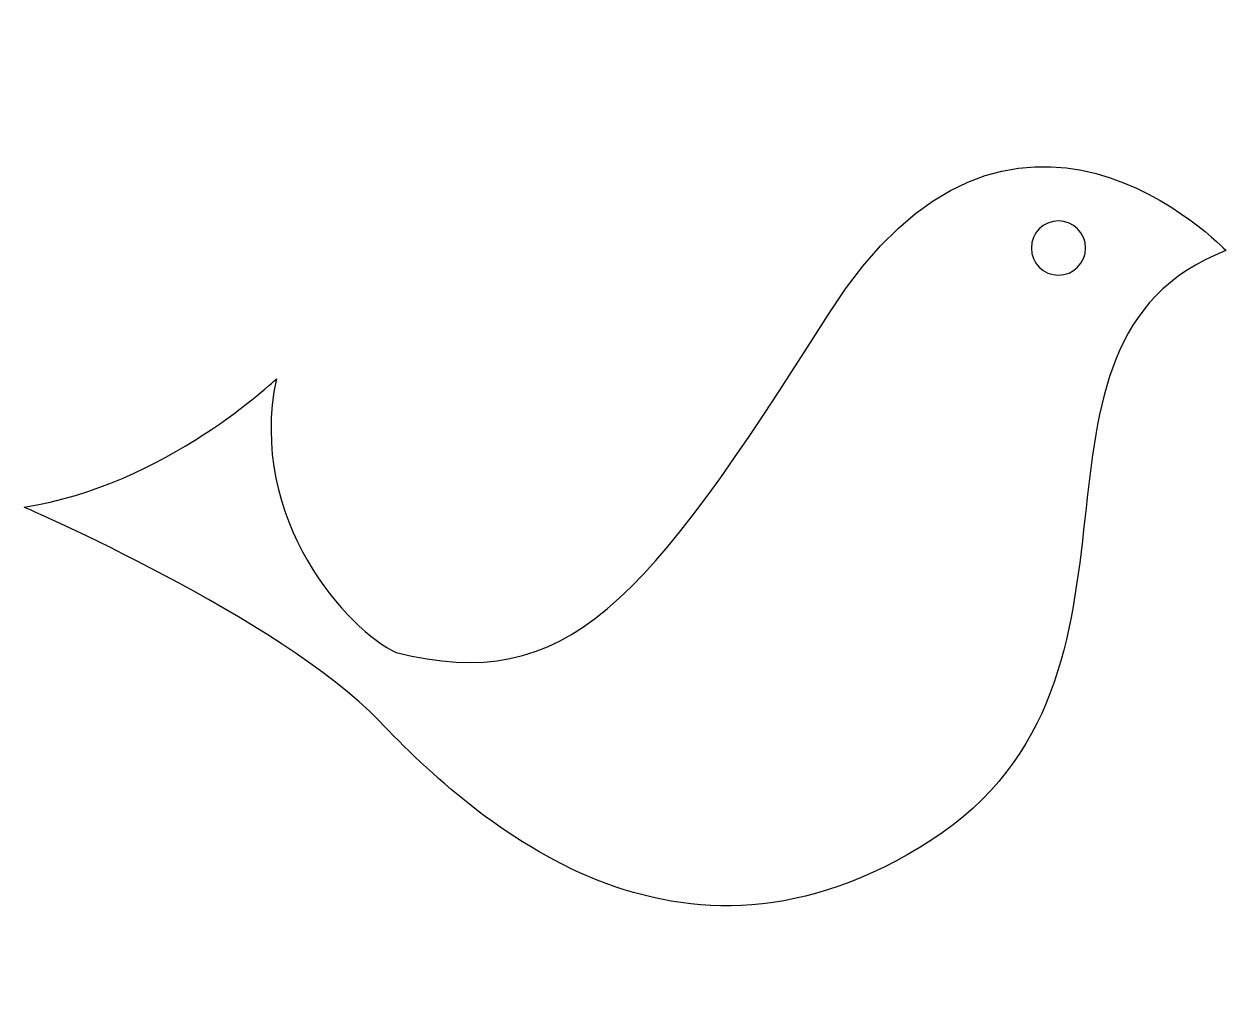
# Model space of a CAD drawing. Header units: centimetres. Extents: x -17 to 17, y -13.3 to 14.5.
import ezdxf

# ---------------------------------------------------------------- set-up
doc = ezdxf.new("R2010")
doc.units = ezdxf.units.CM
doc.header["$MEASUREMENT"] = 0
doc.layers.add('Layer 1', color=7, linetype='Continuous')

msp = doc.modelspace()

# ---------------------------------------------------------------- linework, layer by layer
at = {"layer": 'Layer 1'}
for points, knots in [([(17.01045, 8.04733), (17.01045, 8.04733), (10.95673, 14.46401), (5.7505, 6.23134), (5.7505, 6.23134), (0.54524, -2.00176), (-1.6345, -4.54438), (-6.47752, -3.33356), (-6.47752, -3.33356), (-7.80874, -2.72803), (-10.71495, 0.41998), (-9.86739, 4.41532), (-9.86739, 4.41532), (-9.86728, 4.41531), (-13.01524, 1.38814), (-17.01045, 0.78306), (-17.01045, 0.78306), (-17.01045, 0.78311), (-9.74629, -2.3649), (-6.9616, -5.27058), (-6.9616, -5.27058), (-4.17654, -8.17629), (1.51332, -13.26126), (8.65628, -8.66047), (8.65628, -8.66047), (15.79934, -4.05985), (10.35136, 5.45449), (17.01045, 8.04733), (17.01045, 8.04733), (17.01045, 8.04733), (17.01045, 8.04733), (17.01045, 8.04733)], [0, 0, 0, 0, 0.11111111, 0.11111111, 0.11111111, 0.11111111, 0.22222222, 0.22222222, 0.22222222, 0.22222222, 0.33333333, 0.33333333, 0.33333333, 0.33333333, 0.44444444, 0.44444444, 0.44444444, 0.44444444, 0.55555556, 0.55555556, 0.55555556, 0.55555556, 0.66666667, 0.66666667, 0.66666667, 0.66666667, 0.77777778, 0.77777778, 0.77777778, 0.77777778, 1, 1, 1, 1]), ([(13.03672, 8.11927), (13.03672, 7.69541), (12.6935, 7.35195), (12.26969, 7.35195), (12.26969, 7.35195), (11.84633, 7.35195), (11.50232, 7.69541), (11.50232, 8.11916), (11.50232, 8.11916), (11.50232, 8.54297), (11.84633, 8.88635), (12.26969, 8.88635), (12.26969, 8.88635), (12.69361, 8.88635), (13.03672, 8.543), (13.03672, 8.11927)], [0, 0, 0, 0, 0.2, 0.2, 0.2, 0.2, 0.4, 0.4, 0.4, 0.4, 0.6, 0.6, 0.6, 0.6, 1, 1, 1, 1])]:
    msp.add_open_spline(points, degree=3, knots=knots, dxfattribs=at)

doc.saveas('drawing.dxf')
